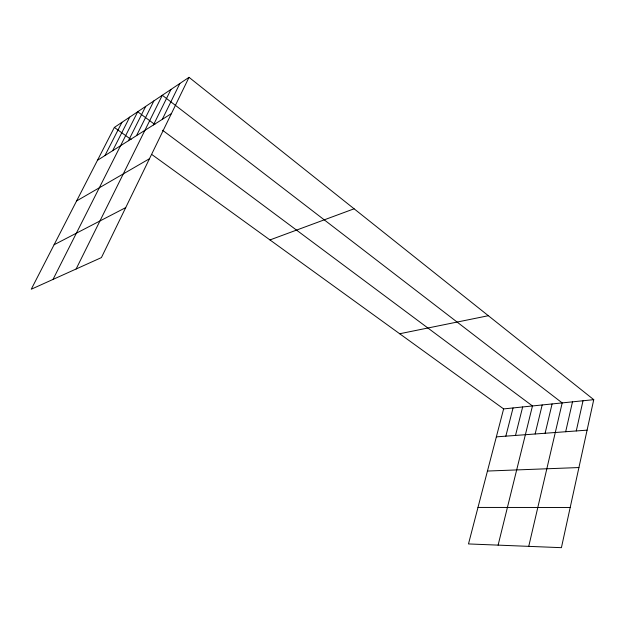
<?xml version="1.0" encoding="UTF-8"?>
<svg xmlns="http://www.w3.org/2000/svg" width="625" height="625" viewBox="0 0 625 625"><rect width="100%" height="100%" fill="white"/><g stroke="black" fill="none" stroke-linecap="round" stroke-linejoin="round"><path stroke-width="0.94" d="M189.031 77.328L101.422 257.586L31.25 289.234L114.359 127.414L189.031 77.328L593.75 399.664L561.414 547.672L468.484 543.938L503.625 408.914L151.984 154.625M576.266 430.945L583.016 400.766M565.672 431.734L572.492 401.844M528.742 546.359L562.188 402.906L162.305 95.258L76.109 269M545.109 433.25L552.086 403.945M535.141 433.992L542.18 404.961M498.109 545.133L532.469 405.953L162.555 130.258M515.5 435.445L522.664 406.961M505.836 436.156L513.055 407.953M162.297 119.359L179.867 83.477M153.469 124.937L170.961 89.445M136.555 135.617L153.883 100.906M128.445 140.742L145.688 106.398M53.016 279.414L137.719 111.75L154.891 124.547M112.648 150.719L129.719 117.109M104.953 155.57L121.938 122.328M97.469 160.297L171.391 113.617M76.586 200.961L149.469 158.727M54.094 244.75L125.711 207.609M269.969 239.938L354.102 208.797M399.688 333.75L488.336 315.711M503.625 408.914L593.75 399.664M496.352 436.859L587.094 430.148M487.453 471.047L578.922 467.547M477.984 507.438L570.195 507.484M114.359 127.414L131.125 139.539"/></g></svg>
